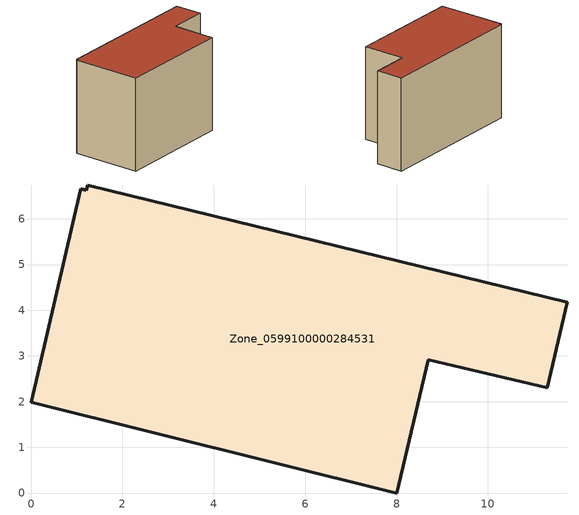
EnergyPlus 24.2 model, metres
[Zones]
Zone_0599100000284531
 floor ground (C_G): 1.21,6.62 1.24,6.74 11.74,4.17 11.3,2.3 8.69,2.92 8,0 0,1.98 1.09,6.66 z0
 wall outside (C_F): 0,1.98 8,0 8.69,2.92 11.3,2.3 11.74,4.17 1.24,6.74 1.21,6.62 1.09,6.66 0,1.98 z0:6.65
 roof outside (C_R): 1.24,6.74 1.21,6.62 1.09,6.66 0,1.98 8,0 8.69,2.92 11.3,2.3 11.74,4.17 z6.65
[BUILDING]
Pand.0599100000284531: North Axis=0; Terrain=City; Loads Convergence Tolerance Value=0.04; Temperature Convergence Tolerance Value=0.4; Solar Distribution=FullExterior; Maximum Number of Warmup Days=25; Minimum Number of Warmup Days=1
[Site:Location]
Rotterdam.The.Hague.AP_ZH_NLD Design_Conditions: Latitude=51.96; Longitude=4.45; Time Zone=1; Elevation=-4.5
[SITE:GROUNDTEMPERATURE:BUILDINGSURFACE]
18, 18, 18, 18, 18, 18, 18, 18, 18, 18, 18, 18
[MATERIAL] Thermal Absorptance=0.9; Solar Absorptance=0.7; Visible Absorptance=0.7
Name | Roughness | Thickness | Conductivity | Density | Specific Heat
G.TI.1946 | MediumSmooth | 0.15 | 1 | 540 | 1210
F.TI.1946 | Rough | 0.3 | 0.857143 | 1920 | 840
R.TI.1946 | MediumRough | 0.2 | 0.1 | 1500 | 1000
[CONSTRUCTION]
C_G: G.TI.1946
C_F: F.TI.1946
C_R: R.TI.1946
[ZONE]
Zone_0599100000284531: Type=1; Multiplier=1; Ceiling Height=Autocalculate; Volume=Autocalculate; Floor Area=autocalculate; Part of Total Floor Area=Yes
[ZONEINFILTRATION:DESIGNFLOWRATE]
Infil_Zone_0599100000284531: Zone or ZoneList or Space or SpaceList=Zone_0599100000284531; Schedule=AlwaysOn; Design Flow Rate Calculation Method=Flow/Area; Flow Rate per Floor Area=0.003; Constant Term Coefficient=1; Temperature Term Coefficient=0; Velocity Term Coefficient=0; Velocity Squared Term Coefficient=0
[HVACTEMPLATE:ZONE:IDEALLOADSAIRSYSTEM]
Zone_0599100000284531: Maximum Heating Supply Air Temperature=50; Minimum Cooling Supply Air Temperature=13; Maximum Heating Supply Air Humidity Ratio=0.0156; Minimum Cooling Supply Air Humidity Ratio=0.0077; Heating Limit=NoLimit; Cooling Limit=NoLimit; Dehumidification Control Type=ConstantSensibleHeatRatio; Cooling Sensible Heat Ratio=0.7; Dehumidification Setpoint=60; Humidification Control Type=None; Humidification Setpoint=30; Outdoor Air Method=None; Outdoor Air Flow Rate per Person=0.00944; Outdoor Air Flow Rate per Zone Floor Area=0; Outdoor Air Flow Rate per Zone=0; Demand Controlled Ventilation Type=None; Outdoor Air Economizer Type=NoEconomizer; Heat Recovery Type=None; Sensible Heat Recovery Effectiveness=0.7; Latent Heat Recovery Effectiveness=0.65
[ZONECONTROL:THERMOSTAT]
ThermostatControl_Zone_0599100000284531: Zone or ZoneList=Zone_0599100000284531; Control Type Schedule=DualSetpointControlType; Control 1=Thermostat_Zone_0599100000284531; Temperature Difference Between Cutout And Setpoint=0
[THERMOSTATSETPOINT:DUALSETPOINT]
Thermostat_Zone_0599100000284531: Heating Setpoint Temperature Schedule=HeatingSetpoint_Zone_0599100000284531; Cooling Setpoint Temperature Schedule=CoolingSetpoint_Zone_0599100000284531
[SCHEDULE:COMPACT]
HeatingSetpoint_Zone_0599100000284531: Through: 12/31, For: AllDays, Until: 24:00, 21
CoolingSetpoint_Zone_0599100000284531: Through: 12/31, For: AllDays, Until: 24:00, 24
DualSetpointControlType: Through: 12/31, For: AllDays, Until: 24:00, 4
AlwaysOn: Through: 12/31, For: AllDays, Until: 24:00, 1
